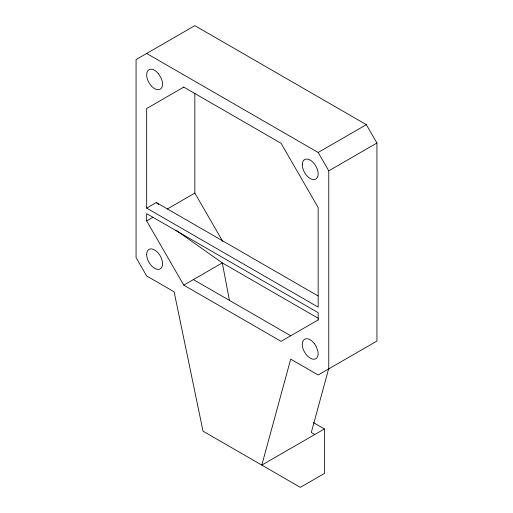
<?xml version="1.0" encoding="UTF-8"?>
<svg xmlns="http://www.w3.org/2000/svg" width="513" height="513" viewBox="0 0 513 513"><rect width="100%" height="100%" fill="white"/><g stroke="black" fill="none" stroke-linecap="round" stroke-linejoin="round"><path stroke-width="0.77" d="M328.769 368.385L311.288 432.478L314.79 434.505M183.827 87.075L146.667 108.532L146.667 208.105L318.163 307.12L318.163 207.547L281.073 143.3L183.757 87.114M146.667 208.105L156.298 202.539L318.118 295.969M318.233 319.875L281.073 341.331L183.757 285.145L146.667 220.904L152.803 217.358M167.238 209.022L194.837 193.087L194.837 93.469M146.667 53.461L318.163 152.476L366.333 124.665L376.933 143.018L376.933 341.049L318.163 374.984L290.704 359.132L261.803 465.099L324.428 428.945L324.428 473.441L300.342 487.35L203.026 431.164L174.119 291.82L146.667 275.968L136.067 257.609L136.067 59.585L194.837 25.65L366.333 124.665M328.762 368.866L328.762 170.835L376.933 143.018M183.757 285.145L222.296 262.893L318.227 318.284M193.388 279.585L290.704 335.765M313.366 422.552L324.428 428.945M175.818 230.1L222.296 262.893L229.484 300.592M156.298 202.539L158.664 204.591M318.163 152.476L328.762 170.835M194.837 193.087L222.757 241.443M318.163 319.913L318.163 312.68L146.667 213.664L146.667 220.904M158.588 73.814L156.67 71.788A11.241 6.489 60 0 0 146.692 74.096A11.241 6.489 60 0 0 155.304 89.012A11.241 6.489 60 0 0 162.288 81.529L161.499 78.855L158.588 73.814M314.187 343.325L312.27 341.299A11.241 6.489 60 0 0 302.298 343.607A11.241 6.489 60 0 0 310.904 358.523A11.241 6.489 60 0 0 317.893 351.033L315.835 345.73L314.187 343.325M302.266 164.711A11.241 6.489 60 0 0 314.187 179.55A11.241 6.489 60 0 0 314.187 163.647A11.241 6.489 60 0 0 302.266 164.711M146.667 254.551A11.241 6.489 60 0 0 158.588 269.383A11.241 6.489 60 0 0 158.588 253.486A11.241 6.489 60 0 0 146.667 254.551"/></g></svg>
